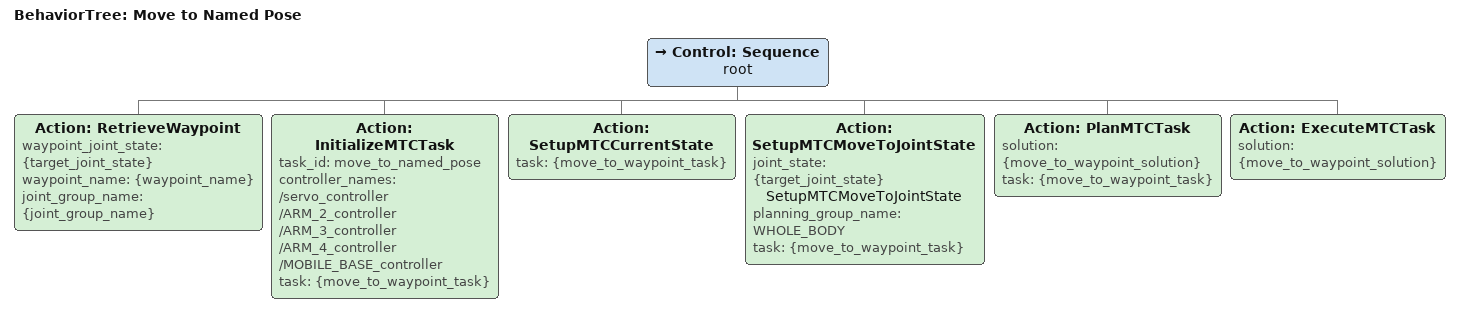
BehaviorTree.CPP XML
<?xml version="1.0"?>
<root BTCPP_format="4" main_tree_to_execute="Move to Named Pose">
    <BehaviorTree ID="Move to Named Pose" _description="This Objective is used when moving to one of the saved waypoints in your site configuration">
        <Control ID="Sequence" name="root">
            <Action ID="RetrieveWaypoint" waypoint_joint_state="{target_joint_state}" waypoint_name="{waypoint_name}" joint_group_name="{joint_group_name}"/>
            <Action ID="InitializeMTCTask" task_id="move_to_named_pose" controller_names="/servo_controller /ARM_2_controller /ARM_3_controller /ARM_4_controller /MOBILE_BASE_controller" task="{move_to_waypoint_task}"/>
            <Action ID="SetupMTCCurrentState" task="{move_to_waypoint_task}"/>
            <Action ID="SetupMTCMoveToJointState" joint_state="{target_joint_state}" name="SetupMTCMoveToJointState" planning_group_name="WHOLE_BODY" task="{move_to_waypoint_task}"/>
            <Action ID="PlanMTCTask" solution="{move_to_waypoint_solution}" task="{move_to_waypoint_task}"/>
            <Action ID="ExecuteMTCTask" solution="{move_to_waypoint_solution}"/>
        </Control>
    </BehaviorTree>
</root>
